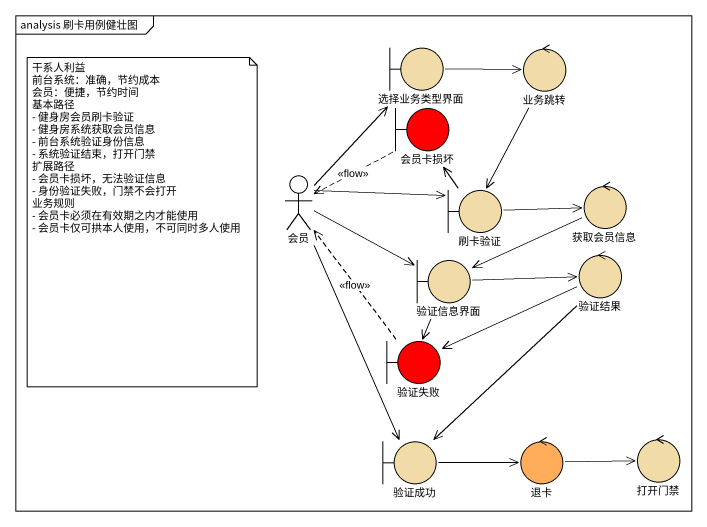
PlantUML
@startuml
mainframe analysis 刷卡用例健壮图
boundary 选择业务类型界面 #F1DBA8
control 业务跳转 #F1DBA8
boundary 会员卡损坏 #FF0000
actor 会员
boundary 刷卡验证 #F1DBA8
control 获取会员信息 #F1DBA8
boundary 验证信息界面 #F1DBA8
control 验证结果 #F1DBA8
boundary 验证失败 #FF0000
boundary 验证成功 #F1DBA8
control 退卡 #FFAD5B
control 打开门禁 #F1DBA8
选择业务类型界面 -right-> 业务跳转
业务跳转 --> 刷卡验证
会员卡损坏 ..> 会员 : <<flow>>
会员 -up-> 选择业务类型界面
会员 -right-> 刷卡验证
会员 -right-> 验证信息界面
会员 --> 验证成功
刷卡验证 -up-> 会员卡损坏
刷卡验证 -right-> 获取会员信息
获取会员信息 -left-> 验证信息界面
验证信息界面 -right-> 验证结果
验证信息界面 --> 验证失败
验证结果 -left-> 验证失败
验证结果 --> 验证成功
验证失败 .up.> 会员 : <<flow>>
验证成功 -right-> 退卡
退卡 -right-> 打开门禁
note as N1
  干系人利益
  前台系统：准确，节约成本
  会员：便捷，节约时间
  基本路径
  - 健身房会员刷卡验证
  - 健身房系统获取会员信息
  - 前台系统验证身份信息
  - 系统验证结束，打开门禁
  扩展路径
  - 会员卡损坏，无法验证信息
  - 身份验证失败，门禁不会打开
  业务规则
  - 会员卡必须在有效期之内才能使用
  - 会员卡仅可拱本人使用，不可同时多人使用
end note
@enduml
